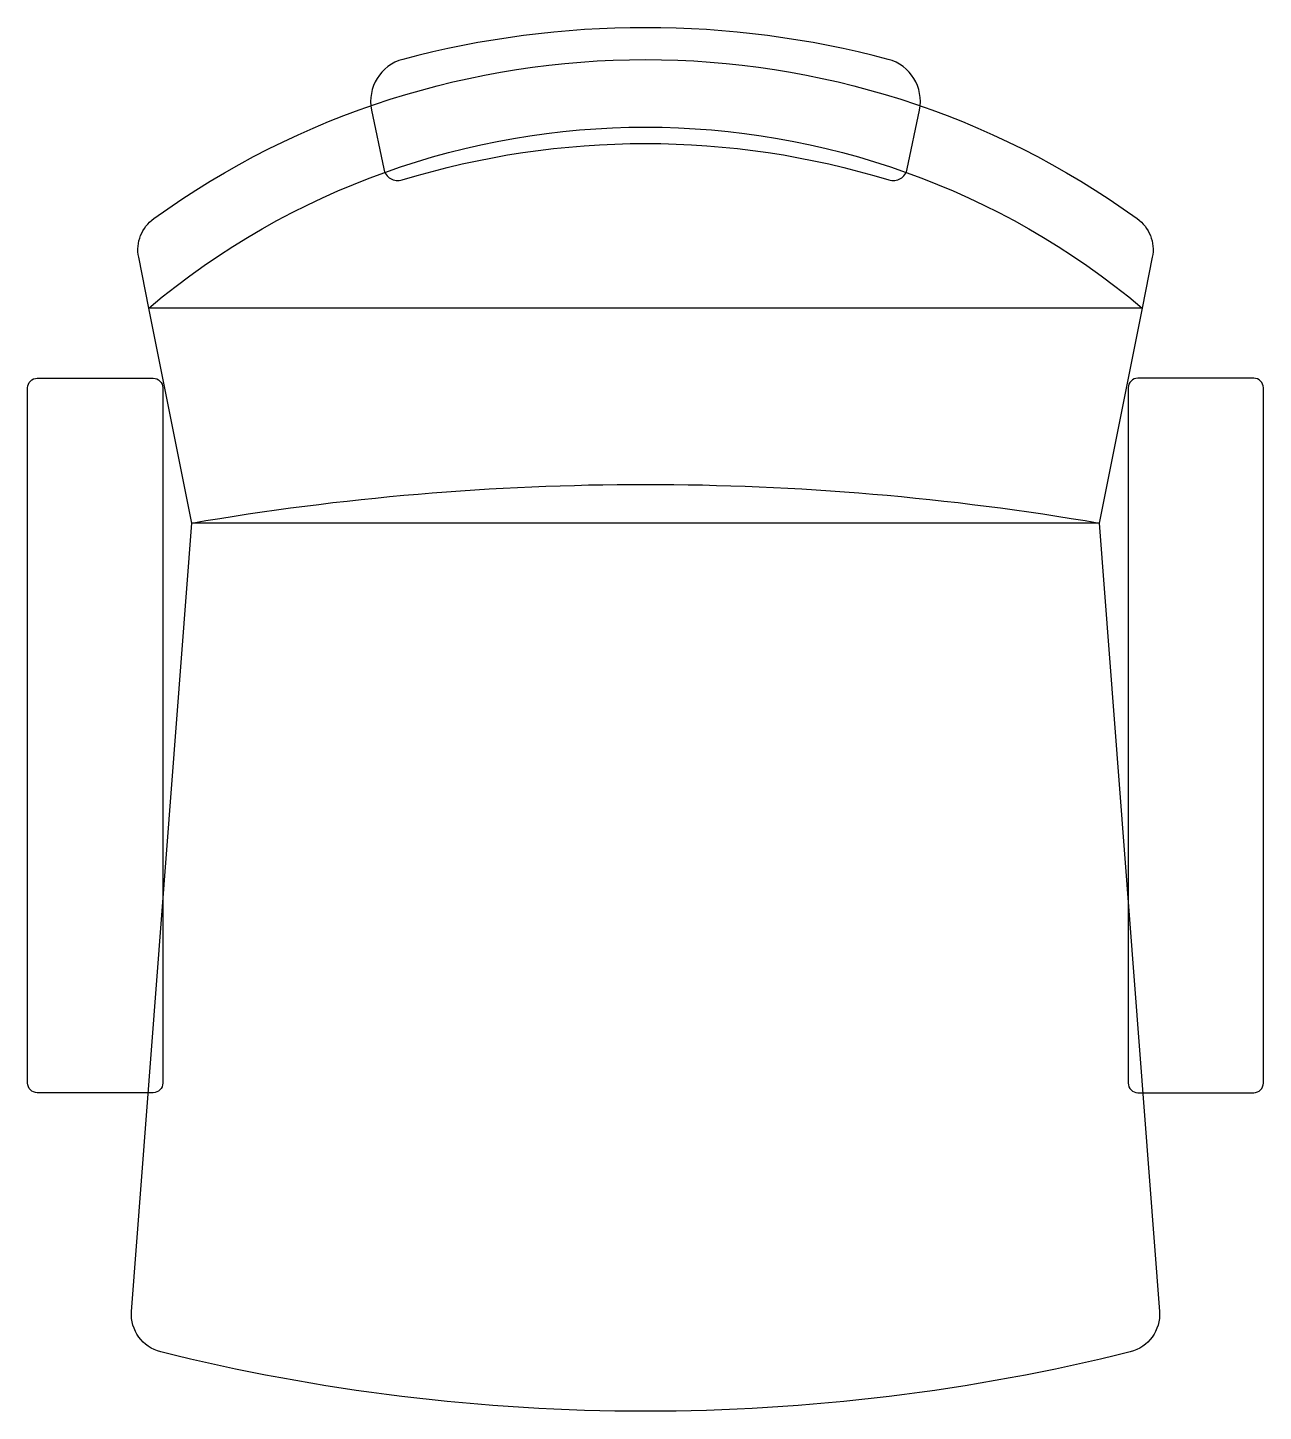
# Model space of a CAD drawing. Header units: millimetres. Extents: x -320 to 320, y -358 to 358.
import ezdxf

# ---------------------------------------------------------------- set-up
doc = ezdxf.new("R2010")
doc.units = ezdxf.units.MM
doc.header["$LTSCALE"] = 0.001

msp = doc.modelspace()

# ---------------------------------------------------------------- linework, layer by layer
for points in [[(-135.59, 285.06, 0.445735), (-126, 279.39, -0.149974), (126, 279.39, 0.445735), (135.59, 285.06), (141.89, 315.58, 0.397767), (125.65, 341.83, 0.130549), (-125.65, 341.83, 0.397767), (-141.89, 315.58), (-135.59, 285.06)], [(-257.3, 213.04), (-262.5, 239.34, -0.293161), (-254.6, 259.44, -0.323124), (254.6, 259.44, -0.293161), (262.5, 239.34), (257.3, 213.04), (-257.3, 213.04)], [(-235, 101.74), (-257.3, 213.04, -0.364193), (257.3, 213.04), (235, 101.74), (-235, 101.74)], [(-320, -188.26), (-320, 171.74, -0.414214), (-315, 176.74), (-255, 176.74, -0.414214), (-250, 171.74), (-250, -188.26, -0.414214), (-255, -193.26), (-315, -193.26, -0.414214), (-320, -188.26)], [(320, -188.26), (320, 171.74, 0.414214), (315, 176.74), (255, 176.74, 0.414214), (250, 171.74), (250, -188.26, 0.414214), (255, -193.26), (315, -193.26, 0.414214), (320, -188.26)], [(-251.1, -327.46, -0.365314), (-266.2, -306.56), (-235, 101.74, -0.085108), (235, 101.74), (266.2, -306.56, -0.365314), (251.1, -327.46, -0.12257), (-251.1, -327.46)]]:
    msp.add_lwpolyline(points, format="xyb")

doc.saveas('drawing.dxf')
